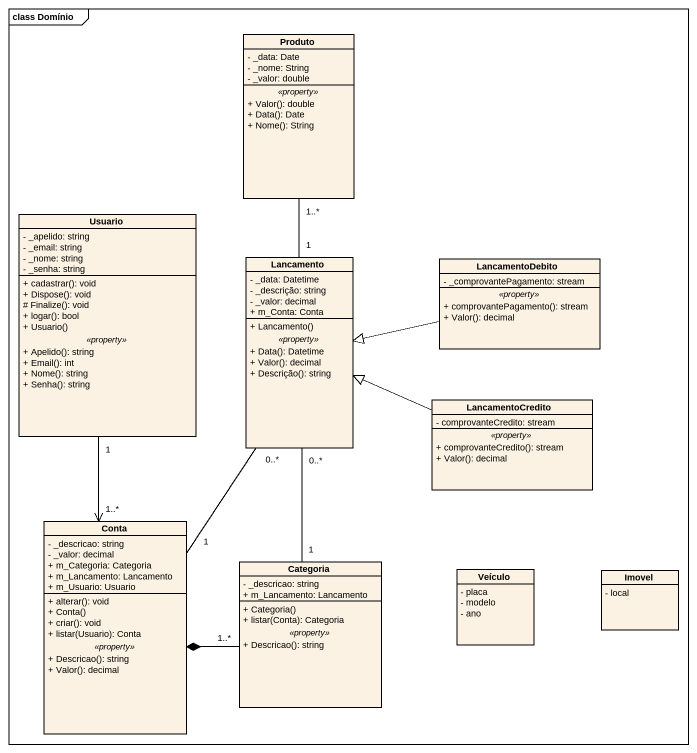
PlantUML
@startuml
mainframe class Domínio
hide circle
hide empty members
skinparam classAttributeIconSize 0
class Produto {
  - _data: Date
  - _nome: String
  - _valor: double
  .. <<property>> ..
  + Valor(): double
  + Data(): Date
  + Nome(): String
}
class Usuario {
  - _apelido: string
  - _email: string
  - _nome: string
  - _senha: string
  --
  + cadastrar(): void
  + Dispose(): void
  # Finalize(): void
  + logar(): bool
  + Usuario()
  .. <<property>> ..
  + Apelido(): string
  + Email(): int
  + Nome(): string
  + Senha(): string
}
class Lancamento {
  - _data: Datetime
  - _descrição: string
  - _valor: decimal
  + m_Conta: Conta
  --
  + Lancamento()
  .. <<property>> ..
  + Data(): Datetime
  + Valor(): decimal
  + Descrição(): string
}
class LancamentoDebito {
  - _comprovantePagamento: stream
  .. <<property>> ..
  + comprovantePagamento(): stream
  + Valor(): decimal
}
class LancamentoCredito {
  - comprovanteCredito: stream
  .. <<property>> ..
  + comprovanteCredito(): stream
  + Valor(): decimal
}
class Conta {
  - _descricao: string
  - _valor: decimal
  + m_Categoria: Categoria
  + m_Lancamento: Lancamento
  + m_Usuario: Usuario
  --
  + alterar(): void
  + Conta()
  + criar(): void
  + listar(Usuario): Conta
  .. <<property>> ..
  + Descricao(): string
  + Valor(): decimal
}
class Categoria {
  - _descricao: string
  + m_Lancamento: Lancamento
  --
  + Categoria()
  + listar(Conta): Categoria
  .. <<property>> ..
  + Descricao(): string
}
class Veículo {
  - placa
  - modelo
  - ano
}
class Imovel {
  - local
}
Lancamento "1" -up- "1..*" Produto
Lancamento "0..*" -- "1" Conta
LancamentoDebito -left-|> Lancamento
LancamentoCredito -left-|> Lancamento
Conta "1..*" <-up- "1" Usuario
Categoria "1" -up- "0..*" Lancamento
Categoria "1..*" -left-* Conta
@enduml
